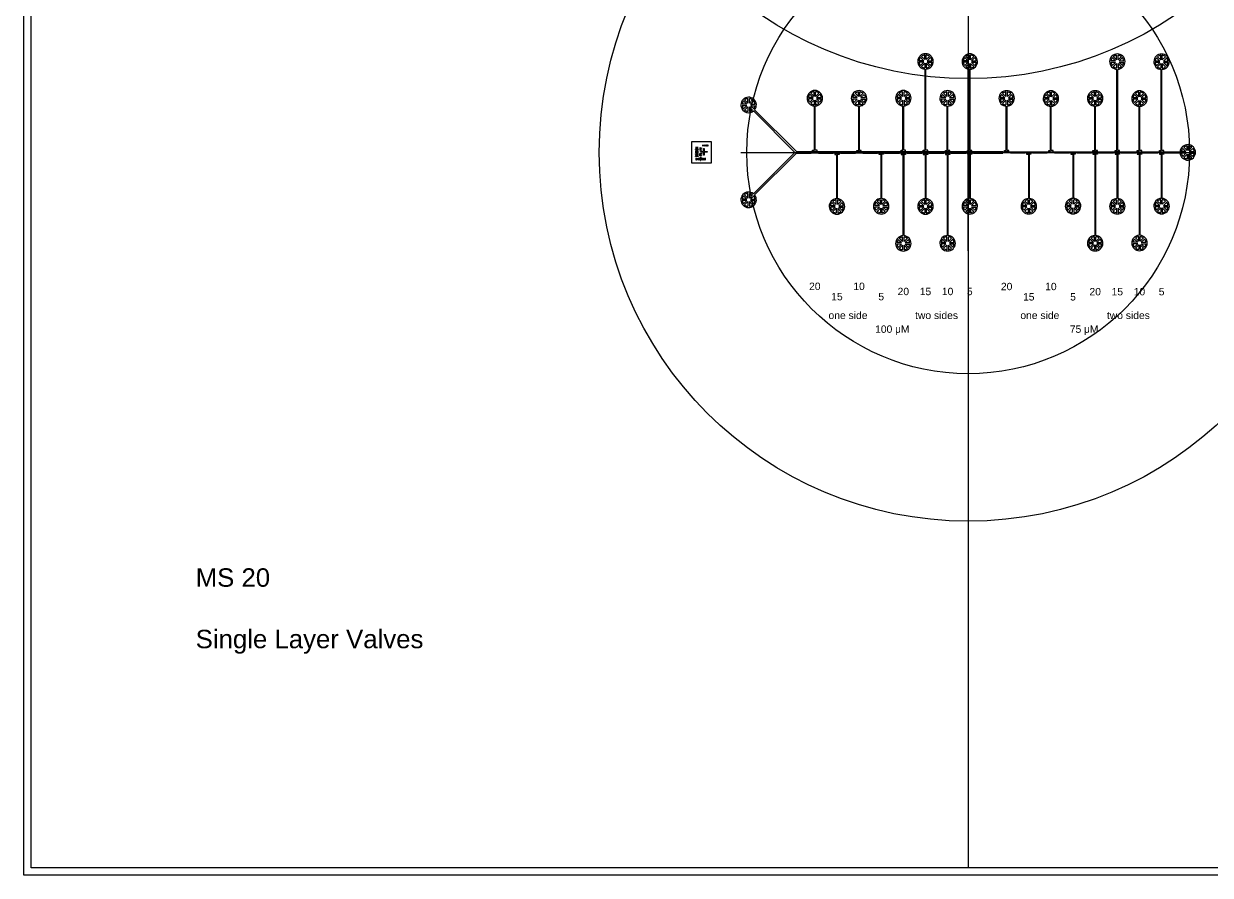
# Model space of a CAD drawing. Header units: millimetres. Extents: x 40661 to 310350, y 5158 to 133158.
# Drawn here: x 182350 to 262754, y 5158 to 62878 of the extents above; entities that cross this region are included whole.
import ezdxf

# ---------------------------------------------------------------- set-up
doc = ezdxf.new("R2010")
doc.units = ezdxf.units.MM
for name, color, linetype in [('Clear', 150, 'Continuous'), ('Mask', 10, 'Continuous'), ('stoppers', 6, 'Continuous'), ('valves', 3, 'Continuous')]:
    doc.layers.add(name, color=color, linetype=linetype)
doc.styles.get("Standard").update_dxf_attribs({"font": 'arial.ttf'})

msp = doc.modelspace()

# ---------------------------------------------------------------- linework, layer by layer
for p, q in [((246350, 132658), (246350, 5658)), ((246350, 47484), (246350, 60832)), ((230946, 54158), (261754, 54158))]:
    msp.add_line(p, q)
for centre, radius in [((246350, 84158), 25000), ((246350, 54158), 25000), ((246350, 54158), 15000)]:
    msp.add_circle(centre, radius)
at = {"layer": 'Clear'}
for p, q in [((182350, 5158), (182350, 133158)), ((231350, 57422), (231034, 57422)), ((231350, 57322), (231034, 57322)), ((231350, 57422), (231127, 57646)), ((231350, 57322), (231127, 57099)), ((231421, 57493), (231197, 57716)), ((231421, 57252), (231197, 57028)), ((231421, 57493), (231421, 57809)), ((231421, 57252), (231421, 56936)), ((231521, 57493), (231521, 57809)), ((231521, 57493), (231744, 57716)), ((231521, 57252), (231744, 57028)), ((231521, 57252), (231521, 56936)), ((231591, 57422), (231815, 57646)), ((231591, 57422), (231907, 57422)), ((231591, 57322), (231815, 57099)), ((231591, 57322), (231907, 57322)), ((234614, 54158), (231805, 56967)), ((234706, 54208), (231876, 57038)), ((227601, 54868), (227601, 53448)), ((228946, 54868), (227601, 54868)), ((228946, 53448), (228946, 54868)), ((227851, 54187), (227851, 54199)), ((227851, 54199), (227951, 54199)), ((227951, 54187), (227851, 54187)), ((227876, 54487), (227876, 54499)), ((227876, 54499), (227951, 54499)), ((227951, 54487), (227876, 54487)), ((227876, 54337), (227876, 54349)), ((227876, 54349), (227951, 54349)), ((227951, 54337), (227876, 54337)), ((227876, 54037), (227876, 54049)), ((227876, 54049), (227951, 54049)), ((227951, 54037), (227876, 54037)), ((227876, 53887), (227876, 53899)), ((227876, 53899), (227951, 53899)), ((227951, 53887), (227876, 53887)), ((227901, 54457), (227901, 54469)), ((227901, 54469), (227951, 54469)), ((227951, 54457), (227901, 54457)), ((227901, 54427), (227901, 54439)), ((227901, 54439), (227951, 54439)), ((227951, 54427), (227901, 54427)), ((227901, 54397), (227901, 54409)), ((227901, 54409), (227951, 54409)), ((227951, 54397), (227901, 54397)), ((227901, 54367), (227901, 54379)), ((227901, 54379), (227951, 54379)), ((227951, 54367), (227901, 54367)), ((227901, 54307), (227901, 54319)), ((227901, 54319), (227951, 54319)), ((227951, 54307), (227901, 54307)), ((227901, 54277), (227901, 54289)), ((227901, 54289), (227951, 54289)), ((227951, 54277), (227901, 54277)), ((227901, 54247), (227901, 54259)), ((227901, 54259), (227951, 54259)), ((227951, 54247), (227901, 54247)), ((227901, 54217), (227901, 54229)), ((227901, 54229), (227951, 54229)), ((227951, 54217), (227901, 54217)), ((227901, 54157), (227901, 54169)), ((227901, 54169), (227951, 54169)), ((227951, 54157), (227901, 54157)), ((227901, 54127), (227901, 54139)), ((227901, 54139), (227951, 54139)), ((227951, 54127), (227901, 54127)), ((227901, 54097), (227901, 54109)), ((227901, 54109), (227951, 54109)), ((227951, 54097), (227901, 54097)), ((227901, 54067), (227901, 54079)), ((227901, 54079), (227951, 54079)), ((227951, 54067), (227901, 54067)), ((227901, 54007), (227901, 54019)), ((227901, 54019), (227951, 54019)), ((227951, 54007), (227901, 54007)), ((227901, 53977), (227901, 53989)), ((227901, 53989), (227951, 53989)), ((227951, 53977), (227901, 53977)), ((227901, 53947), (227901, 53959)), ((227901, 53959), (227951, 53959)), ((227951, 53947), (227901, 53947)), ((227901, 53917), (227901, 53929)), ((227901, 53929), (227951, 53929)), ((227951, 53917), (227901, 53917)), ((227951, 54499), (227951, 54487)), ((227951, 54469), (227951, 54457)), ((227951, 54439), (227951, 54427)), ((227951, 54409), (227951, 54397)), ((227951, 54379), (227951, 54367)), ((227951, 54349), (227951, 54337)), ((227951, 54319), (227951, 54307)), ((227951, 54289), (227951, 54277)), ((227951, 54259), (227951, 54247)), ((227951, 54229), (227951, 54217)), ((227951, 54199), (227951, 54187)), ((227951, 54169), (227951, 54157)), ((227951, 54139), (227951, 54127)), ((227951, 54109), (227951, 54097)), ((227951, 54079), (227951, 54067)), ((227951, 54049), (227951, 54037)), ((227951, 54019), (227951, 54007)), ((227951, 53989), (227951, 53977)), ((227951, 53959), (227951, 53947)), ((227951, 53929), (227951, 53917)), ((227951, 53899), (227951, 53887)), ((228201, 54459), (228175, 54459)), ((228175, 54459), (228175, 54303)), ((228175, 54303), (228201, 54303)), ((228178, 54080), (228198, 54080)), ((228178, 53930), (228178, 54080)), ((228198, 53930), (228178, 53930)), ((228198, 54019), (228268, 54090)), ((228198, 54080), (228198, 54019)), ((228198, 53991), (228198, 53930)), ((228198, 53991), (228268, 53920)), ((228201, 54403), (228268, 54470)), ((228201, 54403), (228201, 54459)), ((228201, 54303), (228201, 54360)), ((228201, 54360), (228268, 54292)), ((228212, 54005), (228283, 54076)), ((228212, 54005), (228283, 53934)), ((228216, 54381), (228287, 54452)), ((228216, 54381), (228287, 54310)), ((228219, 54215), (228419, 54215)), ((228219, 54171), (228219, 54215)), ((228419, 54171), (228219, 54171)), ((228268, 54470), (228287, 54452)), ((228268, 54292), (228287, 54310)), ((228268, 54090), (228283, 54076)), ((228268, 53920), (228283, 53934)), ((228419, 54215), (228419, 54415)), ((228419, 54415), (228463, 54415)), ((228419, 53971), (228419, 54171)), ((228463, 53971), (228419, 53971)), ((228463, 54415), (228463, 54215)), ((228463, 54215), (228663, 54215)), ((228663, 54171), (228463, 54171)), ((228463, 54171), (228463, 53971)), ((228478, 54568), (228478, 54668)), ((228478, 54668), (228490, 54668)), ((228490, 54568), (228478, 54568)), ((228490, 54668), (228490, 54568)), ((228515, 54568), (228515, 54668)), ((228515, 54668), (228527, 54668)), ((228527, 54568), (228515, 54568)), ((228527, 54668), (228527, 54568)), ((228663, 54215), (228663, 54171)), ((234614, 54158), (231805, 51349)), ((234706, 54108), (231876, 51278)), ((234706, 54208), (235706, 54208)), ((234706, 54108), (235706, 54108)), ((235706, 54208), (235706, 54108)), ((236206, 54208), (236206, 54108)), ((236206, 54208), (237206, 54208)), ((236206, 54108), (237206, 54108)), ((237206, 54208), (237206, 54108)), ((237706, 54208), (237706, 54108)), ((237706, 54208), (238706, 54208)), ((237706, 54108), (238706, 54108)), ((238706, 54208), (238706, 54108)), ((239206, 54208), (239206, 54108)), ((239206, 54208), (240206, 54208)), ((239206, 54108), (240206, 54108)), ((240206, 54208), (240206, 54108)), ((240706, 54208), (241706, 54208)), ((240706, 54208), (240706, 54108)), ((240706, 54108), (241706, 54108)), ((241706, 54208), (241706, 54108)), ((242206, 54208), (243206, 54208)), ((242206, 54208), (242206, 54108)), ((242206, 54108), (243206, 54108)), ((243206, 54208), (243206, 54108)), ((243706, 54208), (244706, 54208)), ((243706, 54208), (243706, 54108)), ((243706, 54108), (244706, 54108)), ((244706, 54208), (244706, 54108)), ((245206, 54208), (246206, 54208)), ((245206, 54208), (245206, 54108)), ((245206, 54108), (246206, 54108)), ((246206, 54208), (246206, 54108)), ((246706, 54208), (248693, 54208)), ((246706, 54208), (246706, 54108)), ((246706, 54108), (248693, 54108)), ((248706, 54195), (248693, 54208)), ((248706, 54120), (248693, 54108)), ((248706, 54195), (248706, 54120)), ((249206, 54195), (250206, 54195)), ((249206, 54195), (249206, 54120)), ((249206, 54120), (250206, 54120)), ((250206, 54195), (250206, 54120)), ((250706, 54195), (251706, 54195)), ((250706, 54195), (250706, 54120)), ((250706, 54120), (251706, 54120)), ((251706, 54195), (251706, 54120)), ((252206, 54195), (253206, 54195)), ((252206, 54195), (252206, 54120)), ((252206, 54120), (253206, 54120)), ((253206, 54195), (253206, 54120)), ((253706, 54195), (254706, 54195)), ((253706, 54195), (253706, 54120)), ((253706, 54120), (254706, 54120)), ((254706, 54195), (254706, 54120)), ((255206, 54195), (256206, 54195)), ((255206, 54195), (255206, 54120)), ((255206, 54120), (256206, 54120)), ((256206, 54195), (256206, 54120)), ((256706, 54195), (257706, 54195)), ((256706, 54195), (256706, 54120)), ((256706, 54120), (257706, 54120)), ((257706, 54195), (257706, 54120)), ((258206, 54195), (259206, 54195)), ((258206, 54195), (258206, 54120)), ((258206, 54120), (259206, 54120)), ((259206, 54195), (259206, 54120)), ((259706, 54195), (260706, 54195)), ((259706, 54195), (259706, 54120)), ((259706, 54120), (260706, 54120)), ((261109, 54208), (260793, 54208)), ((261109, 54108), (260793, 54108)), ((261109, 54208), (260885, 54431)), ((261109, 54108), (260885, 53885)), ((261179, 54278), (260956, 54502)), ((261179, 54037), (260956, 53814)), ((261179, 54278), (261179, 54594)), ((261179, 54037), (261179, 53722)), ((261279, 54278), (261279, 54594)), ((261279, 54278), (261503, 54502)), ((261279, 54037), (261503, 53814)), ((261279, 54037), (261279, 53722)), ((261350, 54208), (261573, 54431)), ((261350, 54208), (261666, 54208)), ((261350, 54108), (261573, 53885)), ((261350, 54108), (261666, 54108)), ((227601, 53448), (228946, 53448)), ((227916, 53723), (227916, 53798)), ((227916, 53798), (227928, 53798)), ((227928, 53723), (227916, 53723)), ((227928, 53798), (227928, 53723)), ((227946, 53723), (227946, 53773)), ((227946, 53773), (227958, 53773)), ((227958, 53723), (227946, 53723)), ((227958, 53773), (227958, 53723)), ((227976, 53723), (227976, 53773)), ((227976, 53773), (227988, 53773)), ((227988, 53723), (227976, 53723)), ((227988, 53773), (227988, 53723)), ((228006, 53723), (228006, 53773)), ((228006, 53773), (228018, 53773)), ((228018, 53723), (228006, 53723)), ((228018, 53773), (228018, 53723)), ((228036, 53723), (228036, 53773)), ((228036, 53773), (228048, 53773)), ((228048, 53723), (228036, 53723)), ((228048, 53773), (228048, 53723)), ((228066, 53723), (228066, 53798)), ((228066, 53798), (228078, 53798)), ((228078, 53723), (228066, 53723)), ((228078, 53798), (228078, 53723)), ((228096, 53723), (228096, 53773)), ((228096, 53773), (228108, 53773)), ((228108, 53723), (228096, 53723)), ((228108, 53773), (228108, 53723)), ((228126, 53723), (228126, 53773)), ((228126, 53773), (228138, 53773)), ((228138, 53723), (228126, 53723)), ((228138, 53773), (228138, 53723)), ((228156, 53723), (228156, 53773)), ((228156, 53773), (228168, 53773)), ((228168, 53723), (228156, 53723)), ((228168, 53773), (228168, 53723)), ((228186, 53723), (228186, 53773)), ((228186, 53773), (228198, 53773)), ((228198, 53723), (228186, 53723)), ((228198, 53773), (228198, 53723)), ((228216, 53723), (228216, 53823)), ((228216, 53823), (228228, 53823)), ((228228, 53723), (228216, 53723)), ((228228, 53823), (228228, 53723)), ((228246, 53723), (228246, 53773)), ((228246, 53773), (228258, 53773)), ((228258, 53723), (228246, 53723)), ((228258, 53773), (228258, 53723)), ((228276, 53723), (228276, 53773)), ((228276, 53773), (228288, 53773)), ((228288, 53723), (228276, 53723)), ((228288, 53773), (228288, 53723)), ((228306, 53723), (228306, 53773)), ((228306, 53773), (228318, 53773)), ((228318, 53723), (228306, 53723)), ((228318, 53773), (228318, 53723)), ((228336, 53723), (228336, 53773)), ((228336, 53773), (228348, 53773)), ((228348, 53723), (228336, 53723)), ((228348, 53773), (228348, 53723)), ((228366, 53723), (228366, 53798)), ((228366, 53798), (228378, 53798)), ((228378, 53723), (228366, 53723)), ((228378, 53798), (228378, 53723)), ((228396, 53723), (228396, 53773)), ((228396, 53773), (228408, 53773)), ((228408, 53723), (228396, 53723)), ((228408, 53773), (228408, 53723)), ((228426, 53723), (228426, 53773)), ((228426, 53773), (228438, 53773)), ((228438, 53723), (228426, 53723)), ((228438, 53773), (228438, 53723)), ((228456, 53723), (228456, 53773)), ((228456, 53773), (228468, 53773)), ((228468, 53723), (228456, 53723)), ((228468, 53773), (228468, 53723)), ((228486, 53723), (228486, 53773)), ((228486, 53773), (228498, 53773)), ((228498, 53723), (228486, 53723)), ((228498, 53773), (228498, 53723)), ((228516, 53723), (228516, 53798)), ((228516, 53798), (228528, 53798)), ((228528, 53723), (228516, 53723)), ((228528, 53798), (228528, 53723)), ((231350, 50994), (231034, 50994)), ((231350, 50894), (231034, 50894)), ((231350, 50994), (231127, 51217)), ((231350, 50894), (231127, 50670)), ((231421, 51064), (231197, 51288)), ((231421, 50823), (231197, 50600)), ((231421, 51064), (231421, 51380)), ((231421, 50823), (231421, 50507)), ((231521, 51064), (231521, 51380)), ((231521, 51064), (231744, 51288)), ((231521, 50823), (231744, 50600)), ((231521, 50823), (231521, 50507)), ((231591, 50994), (231815, 51217)), ((231591, 50994), (231907, 50994)), ((231591, 50894), (231815, 50670)), ((231591, 50894), (231907, 50894)), ((310350, 5158), (182350, 5158))]:
    msp.add_line(p, q, dxfattribs=at)
for centre, radius, start, end in [((231471, 57372), 525, 320.46502, 309.53498), ((231471, 57372), 439, 141.52417, 173.47583), ((231471, 57372), 439, 186.52417, 218.47583), ((231471, 57372), 439, 96.52417, 128.47583), ((231471, 57372), 439, 51.52417, 83.47583), ((231471, 57372), 439, 6.52417, 38.47583), ((231471, 57372), 439, 321.52417, 353.47583), ((231471, 57372), 439, 231.52417, 263.47583), ((231471, 57372), 439, 276.52417, 308.47583), ((261229, 54158), 525, 184.09604, 175.90396), ((261229, 54158), 439, 141.52417, 173.47583), ((261229, 54158), 439, 186.52417, 218.47583), ((261229, 54158), 439, 96.52417, 128.47583), ((261229, 54158), 439, 51.52417, 83.47583), ((261229, 54158), 439, 6.52417, 38.47583), ((261229, 54158), 439, 321.52417, 353.47583), ((261229, 54158), 439, 231.52417, 263.47583), ((261229, 54158), 439, 276.52417, 308.47583), ((231471, 50944), 525, 50.46502, 39.53498), ((231471, 50944), 439, 141.52417, 173.47583), ((231471, 50944), 439, 186.52417, 218.47583), ((231471, 50944), 439, 96.52417, 128.47583), ((231471, 50944), 439, 51.52417, 83.47583), ((231471, 50944), 439, 6.52417, 38.47583), ((231471, 50944), 439, 321.52417, 353.47583), ((231471, 50944), 439, 231.52417, 263.47583), ((231471, 50944), 439, 276.52417, 308.47583)]:
    msp.add_arc(centre, radius, start, end, dxfattribs=at)
at = {"layer": 'Mask'}
for p, q in [((182850, 5658), (182850, 132658)), ((309850, 5658), (182850, 5658))]:
    msp.add_line(p, q, dxfattribs=at)
at = {"layer": 'stoppers'}
for p, q in [((243335, 60372), (243019, 60372)), ((243335, 60372), (243112, 60596)), ((243406, 60443), (243182, 60666)), ((243406, 60443), (243406, 60759)), ((243506, 60443), (243506, 60759)), ((243506, 60443), (243729, 60666)), ((243576, 60372), (243800, 60596)), ((243576, 60372), (243892, 60372)), ((246335, 60362), (246019, 60362)), ((246335, 60362), (246112, 60586)), ((246406, 60433), (246182, 60656)), ((246406, 60433), (246406, 60749)), ((246506, 60433), (246506, 60749)), ((246506, 60433), (246729, 60656)), ((246576, 60362), (246800, 60586)), ((246576, 60362), (246892, 60362)), ((256335, 60360), (256019, 60360)), ((256335, 60360), (256112, 60583)), ((256406, 60430), (256182, 60654)), ((256406, 60430), (256406, 60746)), ((256506, 60430), (256506, 60746)), ((256506, 60430), (256729, 60654)), ((256576, 60360), (256800, 60583)), ((256576, 60360), (256892, 60360)), ((259335, 60350), (259019, 60350)), ((259335, 60350), (259112, 60573)), ((259406, 60420), (259182, 60644)), ((259406, 60420), (259406, 60736)), ((259506, 60420), (259506, 60736)), ((259506, 60420), (259729, 60644)), ((259576, 60350), (259800, 60573)), ((259576, 60350), (259892, 60350)), ((243335, 60272), (243019, 60272)), ((243335, 60272), (243112, 60049)), ((243406, 60202), (243182, 59978)), ((243406, 60202), (243406, 59886)), ((243431, 54298), (243431, 59798)), ((243481, 54298), (243481, 59798)), ((243506, 60202), (243729, 59978)), ((243506, 60202), (243506, 59886)), ((243576, 60272), (243800, 60049)), ((243576, 60272), (243892, 60272)), ((246335, 60262), (246019, 60262)), ((246335, 60262), (246112, 60039)), ((246406, 60192), (246182, 59968)), ((246406, 60192), (246406, 59876)), ((246431, 54288), (246431, 59788)), ((246481, 54288), (246481, 59788)), ((246506, 60192), (246729, 59968)), ((246506, 60192), (246506, 59876)), ((246576, 60262), (246800, 60039)), ((246576, 60262), (246892, 60262)), ((256335, 60260), (256019, 60260)), ((256335, 60260), (256112, 60037)), ((256406, 60189), (256182, 59966)), ((256406, 60189), (256406, 59873)), ((256431, 54285), (256431, 59785)), ((256481, 54285), (256481, 59785)), ((256506, 60189), (256729, 59966)), ((256506, 60189), (256506, 59873)), ((256576, 60260), (256800, 60037)), ((256576, 60260), (256892, 60260)), ((259335, 60250), (259019, 60250)), ((259335, 60250), (259112, 60027)), ((259406, 60179), (259182, 59956)), ((259406, 60179), (259406, 59863)), ((259431, 54275), (259431, 59775)), ((259481, 54275), (259481, 59775)), ((259506, 60179), (259729, 59956)), ((259506, 60179), (259506, 59863)), ((259576, 60250), (259800, 60027)), ((259576, 60250), (259892, 60250)), ((235835, 57877), (235612, 58101)), ((235906, 57948), (235682, 58171)), ((235906, 57948), (235906, 58264)), ((236006, 57948), (236006, 58264)), ((236006, 57948), (236229, 58171)), ((236076, 57877), (236300, 58101)), ((238835, 57867), (238612, 58091)), ((238906, 57938), (238682, 58161)), ((238906, 57938), (238906, 58254)), ((239006, 57938), (239006, 58254)), ((239006, 57938), (239229, 58161)), ((239076, 57867), (239300, 58091)), ((241835, 57877), (241612, 58101)), ((241906, 57948), (241682, 58171)), ((241906, 57948), (241906, 58264)), ((242006, 57948), (242006, 58264)), ((242006, 57948), (242229, 58171)), ((242076, 57877), (242300, 58101)), ((244835, 57867), (244612, 58091)), ((244906, 57938), (244682, 58161)), ((244906, 57938), (244906, 58254)), ((245006, 57938), (245006, 58254)), ((245006, 57938), (245229, 58161)), ((245076, 57867), (245300, 58091)), ((248835, 57865), (248612, 58088)), ((248906, 57935), (248682, 58159)), ((248906, 57935), (248906, 58251)), ((249006, 57935), (249006, 58251)), ((249006, 57935), (249229, 58159)), ((249076, 57865), (249300, 58088)), ((251835, 57855), (251612, 58078)), ((251906, 57925), (251682, 58149)), ((251906, 57925), (251906, 58241)), ((252006, 57925), (252006, 58241)), ((252006, 57925), (252229, 58149)), ((252076, 57855), (252300, 58078)), ((254835, 57865), (254612, 58088)), ((254906, 57935), (254682, 58159)), ((254906, 57935), (254906, 58251)), ((255006, 57935), (255006, 58251)), ((255006, 57935), (255229, 58159)), ((255076, 57865), (255300, 58088)), ((257835, 57855), (257612, 58078)), ((257906, 57925), (257682, 58149)), ((257906, 57925), (257906, 58241)), ((258006, 57925), (258006, 58241)), ((258006, 57925), (258229, 58149)), ((258076, 57855), (258300, 58078)), ((235835, 57877), (235519, 57877)), ((235835, 57777), (235519, 57777)), ((235835, 57777), (235612, 57554)), ((235906, 57707), (235682, 57483)), ((235906, 57707), (235906, 57391)), ((235931, 54303), (235931, 57303)), ((235981, 54303), (235981, 57303)), ((236006, 57707), (236229, 57483)), ((236006, 57707), (236006, 57391)), ((236076, 57877), (236392, 57877)), ((236076, 57777), (236300, 57554)), ((236076, 57777), (236392, 57777)), ((238835, 57867), (238519, 57867)), ((238835, 57767), (238519, 57767)), ((238835, 57767), (238612, 57544)), ((238906, 57697), (238682, 57473)), ((238906, 57697), (238906, 57381)), ((238931, 54293), (238931, 57293)), ((238981, 54293), (238981, 57293)), ((239006, 57697), (239229, 57473)), ((239006, 57697), (239006, 57381)), ((239076, 57867), (239392, 57867)), ((239076, 57767), (239300, 57544)), ((239076, 57767), (239392, 57767)), ((241835, 57877), (241519, 57877)), ((241835, 57777), (241519, 57777)), ((241835, 57777), (241612, 57554)), ((241906, 57707), (241682, 57483)), ((241906, 57707), (241906, 57391)), ((241931, 54303), (241931, 57303)), ((241981, 54303), (241981, 57303)), ((242006, 57707), (242229, 57483)), ((242006, 57707), (242006, 57391)), ((242076, 57877), (242392, 57877)), ((242076, 57777), (242300, 57554)), ((242076, 57777), (242392, 57777)), ((244835, 57867), (244519, 57867)), ((244835, 57767), (244519, 57767)), ((244835, 57767), (244612, 57544)), ((244906, 57697), (244682, 57473)), ((244906, 57697), (244906, 57381)), ((244931, 54293), (244931, 57293)), ((244981, 54293), (244981, 57293)), ((245006, 57697), (245229, 57473)), ((245006, 57697), (245006, 57381)), ((245076, 57867), (245392, 57867)), ((245076, 57767), (245300, 57544)), ((245076, 57767), (245392, 57767)), ((248835, 57865), (248519, 57865)), ((248835, 57765), (248519, 57765)), ((248835, 57765), (248612, 57542)), ((248906, 57694), (248682, 57471)), ((248906, 57694), (248906, 57378)), ((248931, 54290), (248931, 57290)), ((248981, 54290), (248981, 57290)), ((249006, 57694), (249229, 57471)), ((249006, 57694), (249006, 57378)), ((249076, 57865), (249392, 57865)), ((249076, 57765), (249300, 57542)), ((249076, 57765), (249392, 57765)), ((251835, 57855), (251519, 57855)), ((251835, 57755), (251519, 57755)), ((251835, 57755), (251612, 57532)), ((251906, 57684), (251682, 57461)), ((251906, 57684), (251906, 57368)), ((251931, 54280), (251931, 57280)), ((251981, 54280), (251981, 57280)), ((252006, 57684), (252229, 57461)), ((252006, 57684), (252006, 57368)), ((252076, 57855), (252392, 57855)), ((252076, 57755), (252300, 57532)), ((252076, 57755), (252392, 57755)), ((254835, 57865), (254519, 57865)), ((254835, 57765), (254519, 57765)), ((254835, 57765), (254612, 57542)), ((254906, 57694), (254682, 57471)), ((254906, 57694), (254906, 57378)), ((254931, 54290), (254931, 57290)), ((254981, 54290), (254981, 57290)), ((255006, 57694), (255229, 57471)), ((255006, 57694), (255006, 57378)), ((255076, 57865), (255392, 57865)), ((255076, 57765), (255300, 57542)), ((255076, 57765), (255392, 57765)), ((257835, 57855), (257519, 57855)), ((257835, 57755), (257519, 57755)), ((257835, 57755), (257612, 57532)), ((257906, 57684), (257682, 57461)), ((257906, 57684), (257906, 57368)), ((257931, 54280), (257931, 57280)), ((257981, 54280), (257981, 57280)), ((258006, 57684), (258229, 57461)), ((258006, 57684), (258006, 57368)), ((258076, 57855), (258392, 57855)), ((258076, 57755), (258300, 57532)), ((258076, 57755), (258392, 57755)), ((228198, 54456), (228178, 54456)), ((228178, 54456), (228178, 54306)), ((228178, 54306), (228198, 54306)), ((228198, 54395), (228268, 54466)), ((228198, 54395), (228198, 54456)), ((228198, 54306), (228198, 54367)), ((228198, 54367), (228268, 54296)), ((228212, 54381), (228283, 54452)), ((228212, 54381), (228283, 54310)), ((228222, 54212), (228422, 54212)), ((228222, 54174), (228222, 54212)), ((228422, 54174), (228222, 54174)), ((228268, 54466), (228283, 54452)), ((228268, 54296), (228283, 54310)), ((228422, 54212), (228422, 54412)), ((228422, 54412), (228460, 54412)), ((228422, 53974), (228422, 54174)), ((228460, 53974), (228422, 53974)), ((228460, 54412), (228460, 54212)), ((228460, 54212), (228660, 54212)), ((228660, 54174), (228460, 54174)), ((228460, 54174), (228460, 53974)), ((228627, 54568), (228627, 54668)), ((228627, 54668), (228639, 54668)), ((228639, 54568), (228627, 54568)), ((228639, 54668), (228639, 54568)), ((228660, 54212), (228660, 54174)), ((228664, 54568), (228664, 54668)), ((228664, 54668), (228676, 54668)), ((228676, 54568), (228664, 54568)), ((228676, 54668), (228676, 54568)), ((228701, 54568), (228701, 54668)), ((228701, 54668), (228713, 54668)), ((228713, 54568), (228701, 54568)), ((228713, 54668), (228713, 54568)), ((235806, 54228), (235806, 54303)), ((235806, 54303), (235931, 54303)), ((235806, 54228), (236106, 54228)), ((236106, 54303), (235981, 54303)), ((236106, 54228), (236106, 54303)), ((237306, 54093), (237606, 54093)), ((237306, 54093), (237306, 54018)), ((237306, 54018), (237431, 54018)), ((237431, 54018), (237431, 51018)), ((237606, 54018), (237481, 54018)), ((237481, 54018), (237481, 51018)), ((237606, 54093), (237606, 54018)), ((238806, 54218), (238806, 54293)), ((238806, 54293), (238931, 54293)), ((238806, 54218), (239106, 54218)), ((239106, 54293), (238981, 54293)), ((239106, 54218), (239106, 54293)), ((240306, 54103), (240606, 54103)), ((240306, 54103), (240306, 54028)), ((240306, 54028), (240431, 54028)), ((240431, 54028), (240431, 51028)), ((240606, 54028), (240481, 54028)), ((240481, 54028), (240481, 51028)), ((240606, 54103), (240606, 54028)), ((241806, 54228), (241806, 54303)), ((241806, 54303), (241931, 54303)), ((241806, 54228), (242106, 54228)), ((241806, 54088), (242106, 54088)), ((241806, 54088), (241806, 54013)), ((241806, 54013), (241931, 54013)), ((241931, 54013), (241931, 48513)), ((242106, 54303), (241981, 54303)), ((242106, 54013), (241981, 54013)), ((241981, 54013), (241981, 48513)), ((242106, 54228), (242106, 54303)), ((242106, 54088), (242106, 54013)), ((243306, 54223), (243306, 54298)), ((243306, 54298), (243431, 54298)), ((243306, 54223), (243606, 54223)), ((243306, 54093), (243606, 54093)), ((243306, 54093), (243306, 54018)), ((243306, 54018), (243431, 54018)), ((243431, 54018), (243431, 51018)), ((243606, 54298), (243481, 54298)), ((243606, 54018), (243481, 54018)), ((243481, 54018), (243481, 51018)), ((243606, 54223), (243606, 54298)), ((243606, 54093), (243606, 54018)), ((244806, 54218), (244806, 54293)), ((244806, 54293), (244931, 54293)), ((244806, 54218), (245106, 54218)), ((244806, 54098), (245106, 54098)), ((244806, 54098), (244806, 54023)), ((244806, 54023), (244931, 54023)), ((244931, 54023), (244931, 48523)), ((245106, 54293), (244981, 54293)), ((245106, 54023), (244981, 54023)), ((244981, 54023), (244981, 48523)), ((245106, 54218), (245106, 54293)), ((245106, 54098), (245106, 54023)), ((246306, 54213), (246306, 54288)), ((246306, 54288), (246431, 54288)), ((246306, 54213), (246606, 54213)), ((246306, 54103), (246606, 54103)), ((246306, 54103), (246306, 54028)), ((246306, 54028), (246431, 54028)), ((246431, 54028), (246431, 51028)), ((246606, 54288), (246481, 54288)), ((246606, 54028), (246481, 54028)), ((246481, 54028), (246481, 51028)), ((246606, 54213), (246606, 54288)), ((246606, 54103), (246606, 54028)), ((248806, 54215), (248806, 54290)), ((248806, 54290), (248931, 54290)), ((248806, 54215), (249106, 54215)), ((249106, 54290), (248981, 54290)), ((249106, 54215), (249106, 54290)), ((250306, 54105), (250606, 54105)), ((250306, 54105), (250306, 54030)), ((250306, 54030), (250431, 54030)), ((250431, 54030), (250431, 51030)), ((250606, 54030), (250481, 54030)), ((250481, 54030), (250481, 51030)), ((250606, 54105), (250606, 54030)), ((251806, 54205), (251806, 54280)), ((251806, 54280), (251931, 54280)), ((251806, 54205), (252106, 54205)), ((252106, 54280), (251981, 54280)), ((252106, 54205), (252106, 54280)), ((253306, 54115), (253606, 54115)), ((253306, 54115), (253306, 54040)), ((253306, 54040), (253431, 54040)), ((253431, 54040), (253431, 51040)), ((253606, 54040), (253481, 54040)), ((253481, 54040), (253481, 51040)), ((253606, 54115), (253606, 54040)), ((254806, 54215), (254806, 54290)), ((254806, 54290), (254931, 54290)), ((254806, 54215), (255106, 54215)), ((254806, 54100), (255106, 54100)), ((254806, 54100), (254806, 54025)), ((254806, 54025), (254931, 54025)), ((254931, 54025), (254931, 48525)), ((255106, 54290), (254981, 54290)), ((255106, 54025), (254981, 54025)), ((254981, 54025), (254981, 48525)), ((255106, 54215), (255106, 54290)), ((255106, 54100), (255106, 54025)), ((256306, 54210), (256306, 54285)), ((256306, 54285), (256431, 54285)), ((256306, 54210), (256606, 54210)), ((256306, 54105), (256606, 54105)), ((256306, 54105), (256306, 54030)), ((256306, 54030), (256431, 54030)), ((256431, 54030), (256431, 51030)), ((256606, 54285), (256481, 54285)), ((256606, 54030), (256481, 54030)), ((256481, 54030), (256481, 51030)), ((256606, 54210), (256606, 54285)), ((256606, 54105), (256606, 54030)), ((257806, 54205), (257806, 54280)), ((257806, 54280), (257931, 54280)), ((257806, 54205), (258106, 54205)), ((257806, 54110), (258106, 54110)), ((257806, 54110), (257806, 54035)), ((257806, 54035), (257931, 54035)), ((257931, 54035), (257931, 48535)), ((258106, 54280), (257981, 54280)), ((258106, 54035), (257981, 54035)), ((257981, 54035), (257981, 48535)), ((258106, 54205), (258106, 54280)), ((258106, 54110), (258106, 54035)), ((259306, 54200), (259306, 54275)), ((259306, 54275), (259431, 54275)), ((259306, 54200), (259606, 54200)), ((259306, 54115), (259606, 54115)), ((259306, 54115), (259306, 54040)), ((259306, 54040), (259431, 54040)), ((259431, 54040), (259431, 51040)), ((259606, 54275), (259481, 54275)), ((259606, 54040), (259481, 54040)), ((259481, 54040), (259481, 51040)), ((259606, 54200), (259606, 54275)), ((259606, 54115), (259606, 54040)), ((237335, 50543), (237112, 50767)), ((237406, 50614), (237182, 50837)), ((237406, 50614), (237406, 50930)), ((237506, 50614), (237506, 50930)), ((237506, 50614), (237729, 50837)), ((237576, 50543), (237800, 50767)), ((240335, 50553), (240112, 50777)), ((240406, 50624), (240182, 50847)), ((240406, 50624), (240406, 50940)), ((240506, 50624), (240506, 50940)), ((240506, 50624), (240729, 50847)), ((240576, 50553), (240800, 50777)), ((243335, 50543), (243112, 50767)), ((243406, 50614), (243182, 50837)), ((243406, 50614), (243406, 50930)), ((243506, 50614), (243506, 50930)), ((243506, 50614), (243729, 50837)), ((243576, 50543), (243800, 50767)), ((246335, 50553), (246112, 50777)), ((246406, 50624), (246182, 50847)), ((246406, 50624), (246406, 50940)), ((246506, 50624), (246506, 50940)), ((246506, 50624), (246729, 50847)), ((246576, 50553), (246800, 50777)), ((250335, 50556), (250112, 50779)), ((250406, 50627), (250182, 50850)), ((250406, 50627), (250406, 50942)), ((250506, 50627), (250506, 50942)), ((250506, 50627), (250729, 50850)), ((250576, 50556), (250800, 50779)), ((253335, 50566), (253112, 50789)), ((253406, 50637), (253182, 50860)), ((253406, 50637), (253406, 50952)), ((253506, 50637), (253506, 50952)), ((253506, 50637), (253729, 50860)), ((253576, 50566), (253800, 50789)), ((256335, 50556), (256112, 50779)), ((256406, 50627), (256182, 50850)), ((256406, 50627), (256406, 50942)), ((256506, 50627), (256506, 50942)), ((256506, 50627), (256729, 50850)), ((256576, 50556), (256800, 50779)), ((259335, 50566), (259112, 50789)), ((259406, 50637), (259182, 50860)), ((259406, 50637), (259406, 50952)), ((259506, 50637), (259506, 50952)), ((259506, 50637), (259729, 50860)), ((259576, 50566), (259800, 50789)), ((237335, 50543), (237019, 50543)), ((237335, 50444), (237019, 50444)), ((237335, 50444), (237112, 50220)), ((237406, 50373), (237182, 50150)), ((237406, 50373), (237406, 50057)), ((237506, 50373), (237729, 50150)), ((237506, 50373), (237506, 50057)), ((237576, 50543), (237892, 50543)), ((237576, 50444), (237800, 50220)), ((237576, 50444), (237892, 50444)), ((240335, 50553), (240019, 50553)), ((240335, 50454), (240019, 50454)), ((240335, 50454), (240112, 50230)), ((240406, 50383), (240182, 50160)), ((240406, 50383), (240406, 50067)), ((240506, 50383), (240729, 50160)), ((240506, 50383), (240506, 50067)), ((240576, 50553), (240892, 50553)), ((240576, 50454), (240800, 50230)), ((240576, 50454), (240892, 50454)), ((243335, 50543), (243019, 50543)), ((243335, 50444), (243019, 50444)), ((243335, 50444), (243112, 50220)), ((243406, 50373), (243182, 50150)), ((243406, 50373), (243406, 50057)), ((243506, 50373), (243729, 50150)), ((243506, 50373), (243506, 50057)), ((243576, 50543), (243892, 50543)), ((243576, 50444), (243800, 50220)), ((243576, 50444), (243892, 50444)), ((246335, 50553), (246019, 50553)), ((246335, 50454), (246019, 50454)), ((246335, 50454), (246112, 50230)), ((246406, 50383), (246182, 50160)), ((246406, 50383), (246406, 50067)), ((246506, 50383), (246729, 50160)), ((246506, 50383), (246506, 50067)), ((246576, 50553), (246892, 50553)), ((246576, 50454), (246800, 50230)), ((246576, 50454), (246892, 50454)), ((250335, 50556), (250019, 50556)), ((250335, 50456), (250019, 50456)), ((250335, 50456), (250112, 50233)), ((250406, 50386), (250182, 50162)), ((250406, 50386), (250406, 50070)), ((250506, 50386), (250729, 50162)), ((250506, 50386), (250506, 50070)), ((250576, 50556), (250892, 50556)), ((250576, 50456), (250800, 50233)), ((250576, 50456), (250892, 50456)), ((253335, 50566), (253019, 50566)), ((253335, 50466), (253019, 50466)), ((253335, 50466), (253112, 50243)), ((253406, 50396), (253182, 50172)), ((253406, 50396), (253406, 50080)), ((253506, 50396), (253729, 50172)), ((253506, 50396), (253506, 50080)), ((253576, 50566), (253892, 50566)), ((253576, 50466), (253800, 50243)), ((253576, 50466), (253892, 50466)), ((256335, 50556), (256019, 50556)), ((256335, 50456), (256019, 50456)), ((256335, 50456), (256112, 50233)), ((256406, 50386), (256182, 50162)), ((256406, 50386), (256406, 50070)), ((256506, 50386), (256729, 50162)), ((256506, 50386), (256506, 50070)), ((256576, 50556), (256892, 50556)), ((256576, 50456), (256800, 50233)), ((256576, 50456), (256892, 50456)), ((259335, 50566), (259019, 50566)), ((259335, 50466), (259019, 50466)), ((259335, 50466), (259112, 50243)), ((259406, 50396), (259182, 50172)), ((259406, 50396), (259406, 50080)), ((259506, 50396), (259729, 50172)), ((259506, 50396), (259506, 50080)), ((259576, 50566), (259892, 50566)), ((259576, 50466), (259800, 50243)), ((259576, 50466), (259892, 50466)), ((241835, 48038), (241612, 48262)), ((241906, 48109), (241682, 48332)), ((241906, 48109), (241906, 48425)), ((242006, 48109), (242006, 48425)), ((242006, 48109), (242229, 48332)), ((242076, 48038), (242300, 48262)), ((244835, 48048), (244612, 48272)), ((244906, 48119), (244682, 48342)), ((244906, 48119), (244906, 48435)), ((245006, 48119), (245006, 48435)), ((245006, 48119), (245229, 48342)), ((245076, 48048), (245300, 48272)), ((254835, 48051), (254612, 48274)), ((254906, 48122), (254682, 48345)), ((254906, 48122), (254906, 48437)), ((255006, 48122), (255006, 48437)), ((255006, 48122), (255229, 48345)), ((255076, 48051), (255300, 48274)), ((257835, 48061), (257612, 48284)), ((257906, 48132), (257682, 48355)), ((257906, 48132), (257906, 48447)), ((258006, 48132), (258006, 48447)), ((258006, 48132), (258229, 48355)), ((258076, 48061), (258300, 48284)), ((241835, 48038), (241519, 48038)), ((241835, 47939), (241519, 47939)), ((241835, 47939), (241612, 47715)), ((241906, 47868), (241682, 47645)), ((241906, 47868), (241906, 47552)), ((242006, 47868), (242229, 47645)), ((242006, 47868), (242006, 47552)), ((242076, 48038), (242392, 48038)), ((242076, 47939), (242300, 47715)), ((242076, 47939), (242392, 47939)), ((244835, 48048), (244519, 48048)), ((244835, 47949), (244519, 47949)), ((244835, 47949), (244612, 47725)), ((244906, 47878), (244682, 47655)), ((244906, 47878), (244906, 47562)), ((245006, 47878), (245229, 47655)), ((245006, 47878), (245006, 47562)), ((245076, 48048), (245392, 48048)), ((245076, 47949), (245300, 47725)), ((245076, 47949), (245392, 47949)), ((254835, 48051), (254519, 48051)), ((254835, 47951), (254519, 47951)), ((254835, 47951), (254612, 47728)), ((254906, 47881), (254682, 47657)), ((254906, 47881), (254906, 47565)), ((255006, 47881), (255229, 47657)), ((255006, 47881), (255006, 47565)), ((255076, 48051), (255392, 48051)), ((255076, 47951), (255300, 47728)), ((255076, 47951), (255392, 47951)), ((257835, 48061), (257519, 48061)), ((257835, 47961), (257519, 47961)), ((257835, 47961), (257612, 47738)), ((257906, 47891), (257682, 47667)), ((257906, 47891), (257906, 47575)), ((258006, 47891), (258229, 47667)), ((258006, 47891), (258006, 47575)), ((258076, 48061), (258392, 48061)), ((258076, 47961), (258300, 47738)), ((258076, 47961), (258392, 47961))]:
    msp.add_line(p, q, dxfattribs=at)
for centre, radius, start, end in [((243456, 60322), 525, 272.7294, 267.2706), ((243456, 60322), 439, 141.52417, 173.47583), ((243456, 60322), 439, 96.52417, 128.47583), ((243456, 60322), 439, 51.52417, 83.47583), ((243456, 60322), 439, 6.52417, 38.47583), ((246456, 60312), 525, 272.7294, 267.2706), ((246456, 60312), 439, 141.52417, 173.47583), ((246456, 60312), 439, 96.52417, 128.47583), ((246456, 60312), 439, 51.52417, 83.47583), ((246456, 60312), 439, 6.52417, 38.47583), ((256456, 60310), 525, 272.7294, 267.2706), ((256456, 60310), 439, 141.52417, 173.47583), ((256456, 60310), 439, 96.52417, 128.47583), ((256456, 60310), 439, 51.52417, 83.47583), ((256456, 60310), 439, 6.52417, 38.47583), ((259456, 60300), 525, 272.7294, 267.2706), ((259456, 60300), 439, 141.52417, 173.47583), ((259456, 60300), 439, 96.52417, 128.47583), ((259456, 60300), 439, 51.52417, 83.47583), ((259456, 60300), 439, 6.52417, 38.47583), ((243456, 60322), 439, 186.52417, 218.47583), ((243456, 60322), 439, 231.52417, 263.47583), ((243456, 60322), 439, 276.52417, 308.47583), ((243456, 60322), 439, 321.52417, 353.47583), ((246456, 60312), 439, 186.52417, 218.47583), ((246456, 60312), 439, 231.52417, 263.47583), ((246456, 60312), 439, 276.52417, 308.47583), ((246456, 60312), 439, 321.52417, 353.47583), ((256456, 60310), 439, 186.52417, 218.47583), ((256456, 60310), 439, 231.52417, 263.47583), ((256456, 60310), 439, 276.52417, 308.47583), ((256456, 60310), 439, 321.52417, 353.47583), ((259456, 60300), 439, 186.52417, 218.47583), ((259456, 60300), 439, 231.52417, 263.47583), ((259456, 60300), 439, 276.52417, 308.47583), ((259456, 60300), 439, 321.52417, 353.47583), ((235956, 57827), 525, 272.7294, 267.2706), ((235956, 57827), 439, 141.52417, 173.47583), ((235956, 57827), 439, 96.52417, 128.47583), ((235956, 57827), 439, 51.52417, 83.47583), ((235956, 57827), 439, 6.52417, 38.47583), ((238956, 57817), 525, 272.7294, 267.2706), ((238956, 57817), 439, 141.52417, 173.47583), ((238956, 57817), 439, 96.52417, 128.47583), ((238956, 57817), 439, 51.52417, 83.47583), ((238956, 57817), 439, 6.52417, 38.47583), ((241956, 57827), 525, 272.7294, 267.2706), ((241956, 57827), 439, 141.52417, 173.47583), ((241956, 57827), 439, 96.52417, 128.47583), ((241956, 57827), 439, 51.52417, 83.47583), ((241956, 57827), 439, 6.52417, 38.47583), ((244956, 57817), 525, 272.7294, 267.2706), ((244956, 57817), 439, 141.52417, 173.47583), ((244956, 57817), 439, 96.52417, 128.47583), ((244956, 57817), 439, 51.52417, 83.47583), ((244956, 57817), 439, 6.52417, 38.47583), ((248956, 57815), 525, 272.7294, 267.2706), ((248956, 57815), 439, 141.52417, 173.47583), ((248956, 57815), 439, 96.52417, 128.47583), ((248956, 57815), 439, 51.52417, 83.47583), ((248956, 57815), 439, 6.52417, 38.47583), ((251956, 57805), 525, 272.7294, 267.2706), ((251956, 57805), 439, 141.52417, 173.47583), ((251956, 57805), 439, 96.52417, 128.47583), ((251956, 57805), 439, 51.52417, 83.47583), ((251956, 57805), 439, 6.52417, 38.47583), ((254956, 57815), 525, 272.7294, 267.2706), ((254956, 57815), 439, 141.52417, 173.47583), ((254956, 57815), 439, 96.52417, 128.47583), ((254956, 57815), 439, 51.52417, 83.47583), ((254956, 57815), 439, 6.52417, 38.47583), ((257956, 57805), 525, 272.7294, 267.2706), ((257956, 57805), 439, 141.52417, 173.47583), ((257956, 57805), 439, 96.52417, 128.47583), ((257956, 57805), 439, 51.52417, 83.47583), ((257956, 57805), 439, 6.52417, 38.47583), ((235956, 57827), 439, 186.52417, 218.47583), ((235956, 57827), 439, 231.52417, 263.47583), ((235956, 57827), 439, 276.52417, 308.47583), ((235956, 57827), 439, 321.52417, 353.47583), ((238956, 57817), 439, 186.52417, 218.47583), ((238956, 57817), 439, 231.52417, 263.47583), ((238956, 57817), 439, 276.52417, 308.47583), ((238956, 57817), 439, 321.52417, 353.47583), ((241956, 57827), 439, 186.52417, 218.47583), ((241956, 57827), 439, 231.52417, 263.47583), ((241956, 57827), 439, 276.52417, 308.47583), ((241956, 57827), 439, 321.52417, 353.47583), ((244956, 57817), 439, 186.52417, 218.47583), ((244956, 57817), 439, 231.52417, 263.47583), ((244956, 57817), 439, 276.52417, 308.47583), ((244956, 57817), 439, 321.52417, 353.47583), ((248956, 57815), 439, 186.52417, 218.47583), ((248956, 57815), 439, 231.52417, 263.47583), ((248956, 57815), 439, 276.52417, 308.47583), ((248956, 57815), 439, 321.52417, 353.47583), ((251956, 57805), 439, 186.52417, 218.47583), ((251956, 57805), 439, 231.52417, 263.47583), ((251956, 57805), 439, 276.52417, 308.47583), ((251956, 57805), 439, 321.52417, 353.47583), ((254956, 57815), 439, 186.52417, 218.47583), ((254956, 57815), 439, 231.52417, 263.47583), ((254956, 57815), 439, 276.52417, 308.47583), ((254956, 57815), 439, 321.52417, 353.47583), ((257956, 57805), 439, 186.52417, 218.47583), ((257956, 57805), 439, 231.52417, 263.47583), ((257956, 57805), 439, 276.52417, 308.47583), ((257956, 57805), 439, 321.52417, 353.47583), ((237456, 50494), 525, 92.7294, 87.2706), ((237456, 50494), 439, 141.52417, 173.47583), ((237456, 50494), 439, 96.52417, 128.47583), ((237456, 50494), 439, 51.52417, 83.47583), ((237456, 50494), 439, 6.52417, 38.47583), ((240456, 50504), 525, 92.7294, 87.2706), ((240456, 50504), 439, 141.52417, 173.47583), ((240456, 50504), 439, 96.52417, 128.47583), ((240456, 50504), 439, 51.52417, 83.47583), ((240456, 50504), 439, 6.52417, 38.47583), ((243456, 50494), 525, 92.7294, 87.2706), ((243456, 50494), 439, 141.52417, 173.47583), ((243456, 50494), 439, 96.52417, 128.47583), ((243456, 50494), 439, 51.52417, 83.47583), ((243456, 50494), 439, 6.52417, 38.47583), ((246456, 50504), 525, 92.7294, 87.2706), ((246456, 50504), 439, 141.52417, 173.47583), ((246456, 50504), 439, 96.52417, 128.47583), ((246456, 50504), 439, 51.52417, 83.47583), ((246456, 50504), 439, 6.52417, 38.47583), ((250456, 50506), 525, 92.7294, 87.2706), ((250456, 50506), 439, 141.52417, 173.47583), ((250456, 50506), 439, 96.52417, 128.47583), ((250456, 50506), 439, 51.52417, 83.47583), ((250456, 50506), 439, 6.52417, 38.47583), ((253456, 50516), 525, 92.7294, 87.2706), ((253456, 50516), 439, 141.52417, 173.47583), ((253456, 50516), 439, 96.52417, 128.47583), ((253456, 50516), 439, 51.52417, 83.47583), ((253456, 50516), 439, 6.52417, 38.47583), ((256456, 50506), 525, 92.7294, 87.2706), ((256456, 50506), 439, 141.52417, 173.47583), ((256456, 50506), 439, 96.52417, 128.47583), ((256456, 50506), 439, 51.52417, 83.47583), ((256456, 50506), 439, 6.52417, 38.47583), ((259456, 50516), 525, 92.7294, 87.2706), ((259456, 50516), 439, 141.52417, 173.47583), ((259456, 50516), 439, 96.52417, 128.47583), ((259456, 50516), 439, 51.52417, 83.47583), ((259456, 50516), 439, 6.52417, 38.47583), ((237456, 50494), 439, 186.52417, 218.47583), ((237456, 50494), 439, 231.52417, 263.47583), ((237456, 50494), 439, 276.52417, 308.47583), ((237456, 50494), 439, 321.52417, 353.47583), ((240456, 50504), 439, 186.52417, 218.47583), ((240456, 50504), 439, 231.52417, 263.47583), ((240456, 50504), 439, 276.52417, 308.47583), ((240456, 50504), 439, 321.52417, 353.47583), ((243456, 50494), 439, 186.52417, 218.47583), ((243456, 50494), 439, 231.52417, 263.47583), ((243456, 50494), 439, 276.52417, 308.47583), ((243456, 50494), 439, 321.52417, 353.47583), ((246456, 50504), 439, 186.52417, 218.47583), ((246456, 50504), 439, 231.52417, 263.47583), ((246456, 50504), 439, 276.52417, 308.47583), ((246456, 50504), 439, 321.52417, 353.47583), ((250456, 50506), 439, 186.52417, 218.47583), ((250456, 50506), 439, 231.52417, 263.47583), ((250456, 50506), 439, 276.52417, 308.47583), ((250456, 50506), 439, 321.52417, 353.47583), ((253456, 50516), 439, 186.52417, 218.47583), ((253456, 50516), 439, 231.52417, 263.47583), ((253456, 50516), 439, 276.52417, 308.47583), ((253456, 50516), 439, 321.52417, 353.47583), ((256456, 50506), 439, 186.52417, 218.47583), ((256456, 50506), 439, 231.52417, 263.47583), ((256456, 50506), 439, 276.52417, 308.47583), ((256456, 50506), 439, 321.52417, 353.47583), ((259456, 50516), 439, 186.52417, 218.47583), ((259456, 50516), 439, 231.52417, 263.47583), ((259456, 50516), 439, 276.52417, 308.47583), ((259456, 50516), 439, 321.52417, 353.47583), ((241956, 47989), 525, 92.7294, 87.2706), ((241956, 47989), 439, 141.52417, 173.47583), ((241956, 47989), 439, 96.52417, 128.47583), ((241956, 47989), 439, 51.52417, 83.47583), ((241956, 47989), 439, 6.52417, 38.47583), ((244956, 47999), 525, 92.7294, 87.2706), ((244956, 47999), 439, 141.52417, 173.47583), ((244956, 47999), 439, 96.52417, 128.47583), ((244956, 47999), 439, 51.52417, 83.47583), ((244956, 47999), 439, 6.52417, 38.47583), ((254956, 48001), 525, 92.7294, 87.2706), ((254956, 48001), 439, 141.52417, 173.47583), ((254956, 48001), 439, 96.52417, 128.47583), ((254956, 48001), 439, 51.52417, 83.47583), ((254956, 48001), 439, 6.52417, 38.47583), ((257956, 48011), 525, 92.7294, 87.2706), ((257956, 48011), 439, 141.52417, 173.47583), ((257956, 48011), 439, 96.52417, 128.47583), ((257956, 48011), 439, 51.52417, 83.47583), ((257956, 48011), 439, 6.52417, 38.47583), ((241956, 47989), 439, 186.52417, 218.47583), ((241956, 47989), 439, 231.52417, 263.47583), ((241956, 47989), 439, 276.52417, 308.47583), ((241956, 47989), 439, 321.52417, 353.47583), ((244956, 47999), 439, 186.52417, 218.47583), ((244956, 47999), 439, 231.52417, 263.47583), ((244956, 47999), 439, 276.52417, 308.47583), ((244956, 47999), 439, 321.52417, 353.47583), ((254956, 48001), 439, 186.52417, 218.47583), ((254956, 48001), 439, 231.52417, 263.47583), ((254956, 48001), 439, 276.52417, 308.47583), ((254956, 48001), 439, 321.52417, 353.47583), ((257956, 48011), 439, 186.52417, 218.47583), ((257956, 48011), 439, 231.52417, 263.47583), ((257956, 48011), 439, 276.52417, 308.47583), ((257956, 48011), 439, 321.52417, 353.47583)]:
    msp.add_arc(centre, radius, start, end, dxfattribs=at)
at = {"layer": 'valves'}
for p, q in [((227971, 54499), (228046, 54499)), ((227971, 54487), (227971, 54499)), ((228046, 54487), (227971, 54487)), ((227971, 54469), (228021, 54469)), ((227971, 54457), (227971, 54469)), ((228021, 54457), (227971, 54457)), ((227971, 54439), (228021, 54439)), ((227971, 54427), (227971, 54439)), ((228021, 54427), (227971, 54427)), ((227971, 54409), (228021, 54409)), ((227971, 54397), (227971, 54409)), ((228021, 54397), (227971, 54397)), ((227971, 54379), (228021, 54379)), ((227971, 54367), (227971, 54379)), ((228021, 54367), (227971, 54367)), ((227971, 54349), (228046, 54349)), ((227971, 54337), (227971, 54349)), ((228046, 54337), (227971, 54337)), ((227971, 54319), (228021, 54319)), ((227971, 54307), (227971, 54319)), ((228021, 54307), (227971, 54307)), ((227971, 54289), (228021, 54289)), ((227971, 54277), (227971, 54289)), ((228021, 54277), (227971, 54277)), ((227971, 54259), (228021, 54259)), ((227971, 54247), (227971, 54259)), ((228021, 54247), (227971, 54247)), ((227971, 54229), (228021, 54229)), ((227971, 54217), (227971, 54229)), ((228021, 54217), (227971, 54217)), ((227971, 54199), (228071, 54199)), ((227971, 54187), (227971, 54199)), ((228071, 54187), (227971, 54187)), ((227971, 54169), (228021, 54169)), ((227971, 54157), (227971, 54169)), ((228021, 54157), (227971, 54157)), ((227971, 54139), (228021, 54139)), ((227971, 54127), (227971, 54139)), ((228021, 54127), (227971, 54127)), ((227971, 54109), (228021, 54109)), ((227971, 54097), (227971, 54109)), ((228021, 54097), (227971, 54097)), ((227971, 54079), (228021, 54079)), ((227971, 54067), (227971, 54079)), ((228021, 54067), (227971, 54067)), ((227971, 54049), (228046, 54049)), ((227971, 54037), (227971, 54049)), ((228046, 54037), (227971, 54037)), ((227971, 54019), (228021, 54019)), ((227971, 54007), (227971, 54019)), ((228021, 54007), (227971, 54007)), ((227971, 53989), (228021, 53989)), ((227971, 53977), (227971, 53989)), ((228021, 53977), (227971, 53977)), ((227971, 53959), (228021, 53959)), ((227971, 53947), (227971, 53959)), ((228021, 53947), (227971, 53947)), ((227971, 53929), (228021, 53929)), ((227971, 53917), (227971, 53929)), ((228021, 53917), (227971, 53917)), ((227971, 53899), (228046, 53899)), ((227971, 53887), (227971, 53899)), ((228046, 53887), (227971, 53887)), ((228021, 54469), (228021, 54457)), ((228021, 54439), (228021, 54427)), ((228021, 54409), (228021, 54397)), ((228021, 54379), (228021, 54367)), ((228021, 54319), (228021, 54307)), ((228021, 54289), (228021, 54277)), ((228021, 54259), (228021, 54247)), ((228021, 54229), (228021, 54217)), ((228021, 54169), (228021, 54157)), ((228021, 54139), (228021, 54127)), ((228021, 54109), (228021, 54097)), ((228021, 54079), (228021, 54067)), ((228021, 54019), (228021, 54007)), ((228021, 53989), (228021, 53977)), ((228021, 53959), (228021, 53947)), ((228021, 53929), (228021, 53917)), ((228046, 54499), (228046, 54487)), ((228046, 54349), (228046, 54337)), ((228046, 54049), (228046, 54037)), ((228046, 53899), (228046, 53887)), ((228071, 54199), (228071, 54187)), ((228175, 54083), (228201, 54083)), ((228175, 53927), (228175, 54083)), ((228201, 53927), (228175, 53927)), ((228201, 54026), (228268, 54094)), ((228201, 54083), (228201, 54026)), ((228201, 53983), (228201, 53927)), ((228201, 53983), (228268, 53916)), ((228216, 54218), (228416, 54218)), ((228216, 54168), (228216, 54218)), ((228416, 54168), (228216, 54168)), ((228216, 54005), (228287, 54076)), ((228216, 54005), (228287, 53934)), ((228268, 54094), (228287, 54076)), ((228268, 53916), (228287, 53934)), ((228366, 54568), (228366, 54668)), ((228366, 54668), (228378, 54668)), ((228378, 54568), (228366, 54568)), ((228378, 54668), (228378, 54568)), ((228416, 54218), (228416, 54418)), ((228416, 54418), (228466, 54418)), ((228416, 53968), (228416, 54168)), ((228466, 53968), (228416, 53968)), ((228466, 54418), (228466, 54218)), ((228466, 54218), (228666, 54218)), ((228666, 54168), (228466, 54168)), ((228466, 54168), (228466, 53968)), ((228666, 54218), (228666, 54168)), ((235656, 54208), (236256, 54208)), ((235656, 54108), (235656, 54208)), ((236256, 54108), (235656, 54108)), ((236256, 54208), (236256, 54108)), ((237156, 54208), (237756, 54208)), ((237156, 54108), (237156, 54208)), ((237756, 54108), (237156, 54108)), ((237756, 54208), (237756, 54108)), ((238656, 54208), (239256, 54208)), ((238656, 54108), (238656, 54208)), ((239256, 54108), (238656, 54108)), ((239256, 54208), (239256, 54108)), ((240156, 54208), (240756, 54208)), ((240156, 54108), (240156, 54208)), ((240756, 54108), (240156, 54108)), ((240756, 54208), (240756, 54108)), ((241656, 54208), (242256, 54208)), ((241656, 54108), (241656, 54208)), ((242256, 54108), (241656, 54108)), ((242256, 54208), (242256, 54108)), ((243156, 54208), (243756, 54208)), ((243156, 54108), (243156, 54208)), ((243756, 54108), (243156, 54108)), ((243756, 54208), (243756, 54108)), ((244656, 54208), (245256, 54208)), ((244656, 54108), (244656, 54208)), ((245256, 54108), (244656, 54108)), ((245256, 54208), (245256, 54108)), ((246156, 54208), (246756, 54208)), ((246156, 54108), (246156, 54208)), ((246756, 54108), (246156, 54108)), ((246756, 54208), (246756, 54108)), ((248656, 54195), (249256, 54195)), ((248656, 54120), (248656, 54195)), ((249256, 54120), (248656, 54120)), ((249256, 54195), (249256, 54120)), ((250156, 54195), (250756, 54195)), ((250156, 54120), (250156, 54195)), ((250756, 54120), (250156, 54120)), ((250756, 54195), (250756, 54120)), ((251656, 54195), (252256, 54195)), ((251656, 54120), (251656, 54195)), ((252256, 54120), (251656, 54120)), ((252256, 54195), (252256, 54120)), ((253156, 54195), (253756, 54195)), ((253156, 54120), (253156, 54195)), ((253756, 54120), (253156, 54120)), ((253756, 54195), (253756, 54120)), ((254656, 54195), (255256, 54195)), ((254656, 54120), (254656, 54195)), ((255256, 54120), (254656, 54120)), ((255256, 54195), (255256, 54120)), ((256156, 54195), (256756, 54195)), ((256156, 54120), (256156, 54195)), ((256756, 54120), (256156, 54120)), ((256756, 54195), (256756, 54120)), ((257656, 54195), (258256, 54195)), ((257656, 54120), (257656, 54195)), ((258256, 54120), (257656, 54120)), ((258256, 54195), (258256, 54120)), ((259156, 54195), (259756, 54195)), ((259156, 54120), (259156, 54195)), ((259756, 54120), (259156, 54120)), ((259756, 54195), (259756, 54120)), ((227916, 53703), (227916, 53628)), ((227928, 53703), (227916, 53703)), ((227916, 53628), (227928, 53628)), ((227928, 53628), (227928, 53703)), ((227946, 53703), (227946, 53653)), ((227958, 53703), (227946, 53703)), ((227946, 53653), (227958, 53653)), ((227958, 53653), (227958, 53703)), ((227976, 53703), (227976, 53653)), ((227988, 53703), (227976, 53703)), ((227976, 53653), (227988, 53653)), ((227988, 53653), (227988, 53703)), ((228006, 53703), (228006, 53653)), ((228018, 53703), (228006, 53703)), ((228006, 53653), (228018, 53653)), ((228018, 53653), (228018, 53703)), ((228036, 53703), (228036, 53653)), ((228048, 53703), (228036, 53703)), ((228036, 53653), (228048, 53653)), ((228048, 53653), (228048, 53703)), ((228066, 53703), (228066, 53628)), ((228078, 53703), (228066, 53703)), ((228066, 53628), (228078, 53628)), ((228078, 53628), (228078, 53703)), ((228096, 53703), (228096, 53653)), ((228108, 53703), (228096, 53703)), ((228096, 53653), (228108, 53653)), ((228108, 53653), (228108, 53703)), ((228126, 53703), (228126, 53653)), ((228138, 53703), (228126, 53703)), ((228126, 53653), (228138, 53653)), ((228138, 53653), (228138, 53703)), ((228156, 53703), (228156, 53653)), ((228168, 53703), (228156, 53703)), ((228156, 53653), (228168, 53653)), ((228168, 53653), (228168, 53703)), ((228186, 53703), (228186, 53653)), ((228198, 53703), (228186, 53703)), ((228186, 53653), (228198, 53653)), ((228198, 53653), (228198, 53703)), ((228216, 53703), (228216, 53603)), ((228228, 53703), (228216, 53703)), ((228216, 53603), (228228, 53603)), ((228228, 53603), (228228, 53703)), ((228246, 53703), (228246, 53653)), ((228258, 53703), (228246, 53703)), ((228246, 53653), (228258, 53653)), ((228258, 53653), (228258, 53703)), ((228276, 53703), (228276, 53653)), ((228288, 53703), (228276, 53703)), ((228276, 53653), (228288, 53653)), ((228288, 53653), (228288, 53703)), ((228306, 53703), (228306, 53653)), ((228318, 53703), (228306, 53703)), ((228306, 53653), (228318, 53653)), ((228318, 53653), (228318, 53703)), ((228336, 53703), (228336, 53653)), ((228348, 53703), (228336, 53703)), ((228336, 53653), (228348, 53653)), ((228348, 53653), (228348, 53703)), ((228366, 53703), (228366, 53628)), ((228378, 53703), (228366, 53703)), ((228366, 53628), (228378, 53628)), ((228378, 53628), (228378, 53703)), ((228396, 53703), (228396, 53653)), ((228408, 53703), (228396, 53703)), ((228396, 53653), (228408, 53653)), ((228408, 53653), (228408, 53703)), ((228426, 53703), (228426, 53653)), ((228438, 53703), (228426, 53703)), ((228426, 53653), (228438, 53653)), ((228438, 53653), (228438, 53703)), ((228456, 53703), (228456, 53653)), ((228468, 53703), (228456, 53703)), ((228456, 53653), (228468, 53653)), ((228468, 53653), (228468, 53703)), ((228486, 53703), (228486, 53653)), ((228498, 53703), (228486, 53703)), ((228486, 53653), (228498, 53653)), ((228498, 53653), (228498, 53703)), ((228516, 53703), (228516, 53628)), ((228528, 53703), (228516, 53703)), ((228516, 53628), (228528, 53628)), ((228528, 53628), (228528, 53703))]:
    msp.add_line(p, q, dxfattribs=at)

# ---------------------------------------------------------------- texts
at = {"layer": 'Clear', "insert": (194001, 25965), "char_height": 1250, "attachment_point": 1}
msp.add_mtext_dynamic_manual_height_columns('MS 20\\P\\PSingle Layer Valves', width=18981.93, gutter_width=12.5, heights=[9373], dxfattribs=at)
at = {"layer": 'stoppers', "char_height": 1000, "attachment_point": 5}
for s, width, insert in [('{\\H0.5x;20 }', 1203.63, (235956, 45076)), ('{\\H0.5x;10 }', 1203.63, (238956, 45076)), ('{\\H0.5x;20 }', 1203.63, (248956, 45063)), ('{\\H0.5x;10 }', 1203.63, (251956, 45063)), ('{\\H0.5x;15 }', 1203.63, (237456, 44376)), ('{\\H0.5x;5 }', 1203.63, (240456, 44376)), ('{\\H0.5x;20 }', 1203.63, (241956, 44726)), ('{\\H0.5x;15 }', 1203.63, (243456, 44726)), ('{\\H0.5x;10 }', 1203.63, (244956, 44726)), ('{\\H0.5x;5 }', 1203.63, (246456, 44726)), ('{\\H0.5x;15 }', 1203.63, (250456, 44363)), ('{\\H0.5x;5 }', 1203.63, (253456, 44363)), ('{\\H0.5x;20 }', 1203.63, (254956, 44713)), ('{\\H0.5x;15 }', 1203.63, (256456, 44713)), ('{\\H0.5x;10 }', 1203.63, (257956, 44713)), ('{\\H0.5x;5 }', 1203.63, (259456, 44713)), ('{\\H0.5x;one side }', 2808.52, (238206, 43108)), ('{\\H0.5x;two sides }', 3455.49, (244206, 43108)), ('{\\H0.5x;one side }', 2808.52, (251206, 43108)), ('{\\H0.5x;two sides }', 3455.49, (257206, 43108)), ('{\\H0.5x;100 \\fSymbol|b0|i0|c2|p18;m\\fArial|b0|i0|c0|p34;M }', 2406.81, (241206, 42108)), ('{\\H0.5x;75 \\fSymbol|b0|i0|c2|p18;m\\fArial|b0|i0|c0|p34;M }', 2406.81, (254206, 42108))]:
    msp.add_mtext_dynamic_manual_height_columns(s, width=width, gutter_width=12.5, heights=[523], dxfattribs=dict(at, insert=insert))

doc.saveas('drawing.dxf')
